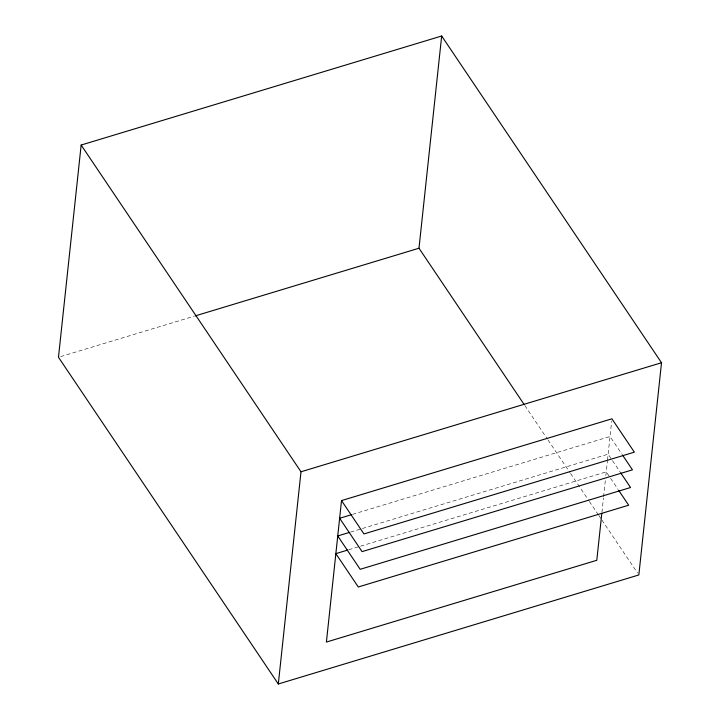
<?xml version="1.0" encoding="UTF-8"?>
<svg xmlns="http://www.w3.org/2000/svg" width="720" height="720" viewBox="0 0 720 720"><rect width="100%" height="100%" fill="white"/><g stroke="black" fill="none" stroke-linecap="round" stroke-linejoin="round"><path stroke-width="0.54" stroke-dasharray="3.6 2.7" d="M601.911 512.388L603.459 497.907M603.576 496.791L605.367 480.078M605.844 475.623L607.392 461.142M607.509 460.026L611.676 421.038M60.633 356.607L194.076 316.242M352.512 514.377L610.02 436.5L621.864 454.095M350.622 532.062L361.35 528.822M362.421 528.498L608.13 454.185L611.874 459.738M348.732 549.747L359.46 546.507M360.531 546.183L606.24 471.87L609.984 477.423M612.495 460.665L619.974 471.78M610.605 478.35L618.084 489.465M524.844 405.54L547.389 439.047M548.019 439.983L569.943 472.563M570.564 473.49L588.726 500.481M589.356 501.417L598.122 514.449M598.752 515.376L601.254 519.102M601.884 520.038L637.587 573.093"/><path stroke-width="1.08" d="M81.153 145.044L58.473 357.255L278.316 683.991L638.838 574.956L661.518 362.736L441.675 36L81.153 145.044L300.996 471.78L278.316 683.991M341.523 500.589L363.96 533.934L634.347 452.151L611.91 418.815L341.523 500.589L326.403 642.069L596.799 560.286L601.794 513.504M524.214 404.604L418.995 248.22L441.675 36M195.156 315.918L418.995 248.22M300.996 471.78L661.518 362.736M351.441 514.71L339.633 518.274L362.07 551.619L632.457 469.836L622.485 455.022M349.551 532.386L337.743 535.959L360.18 569.304L630.567 487.521L620.595 472.707M347.661 550.071L335.853 553.644L358.29 586.989L628.677 505.206L618.705 490.392"/></g></svg>
